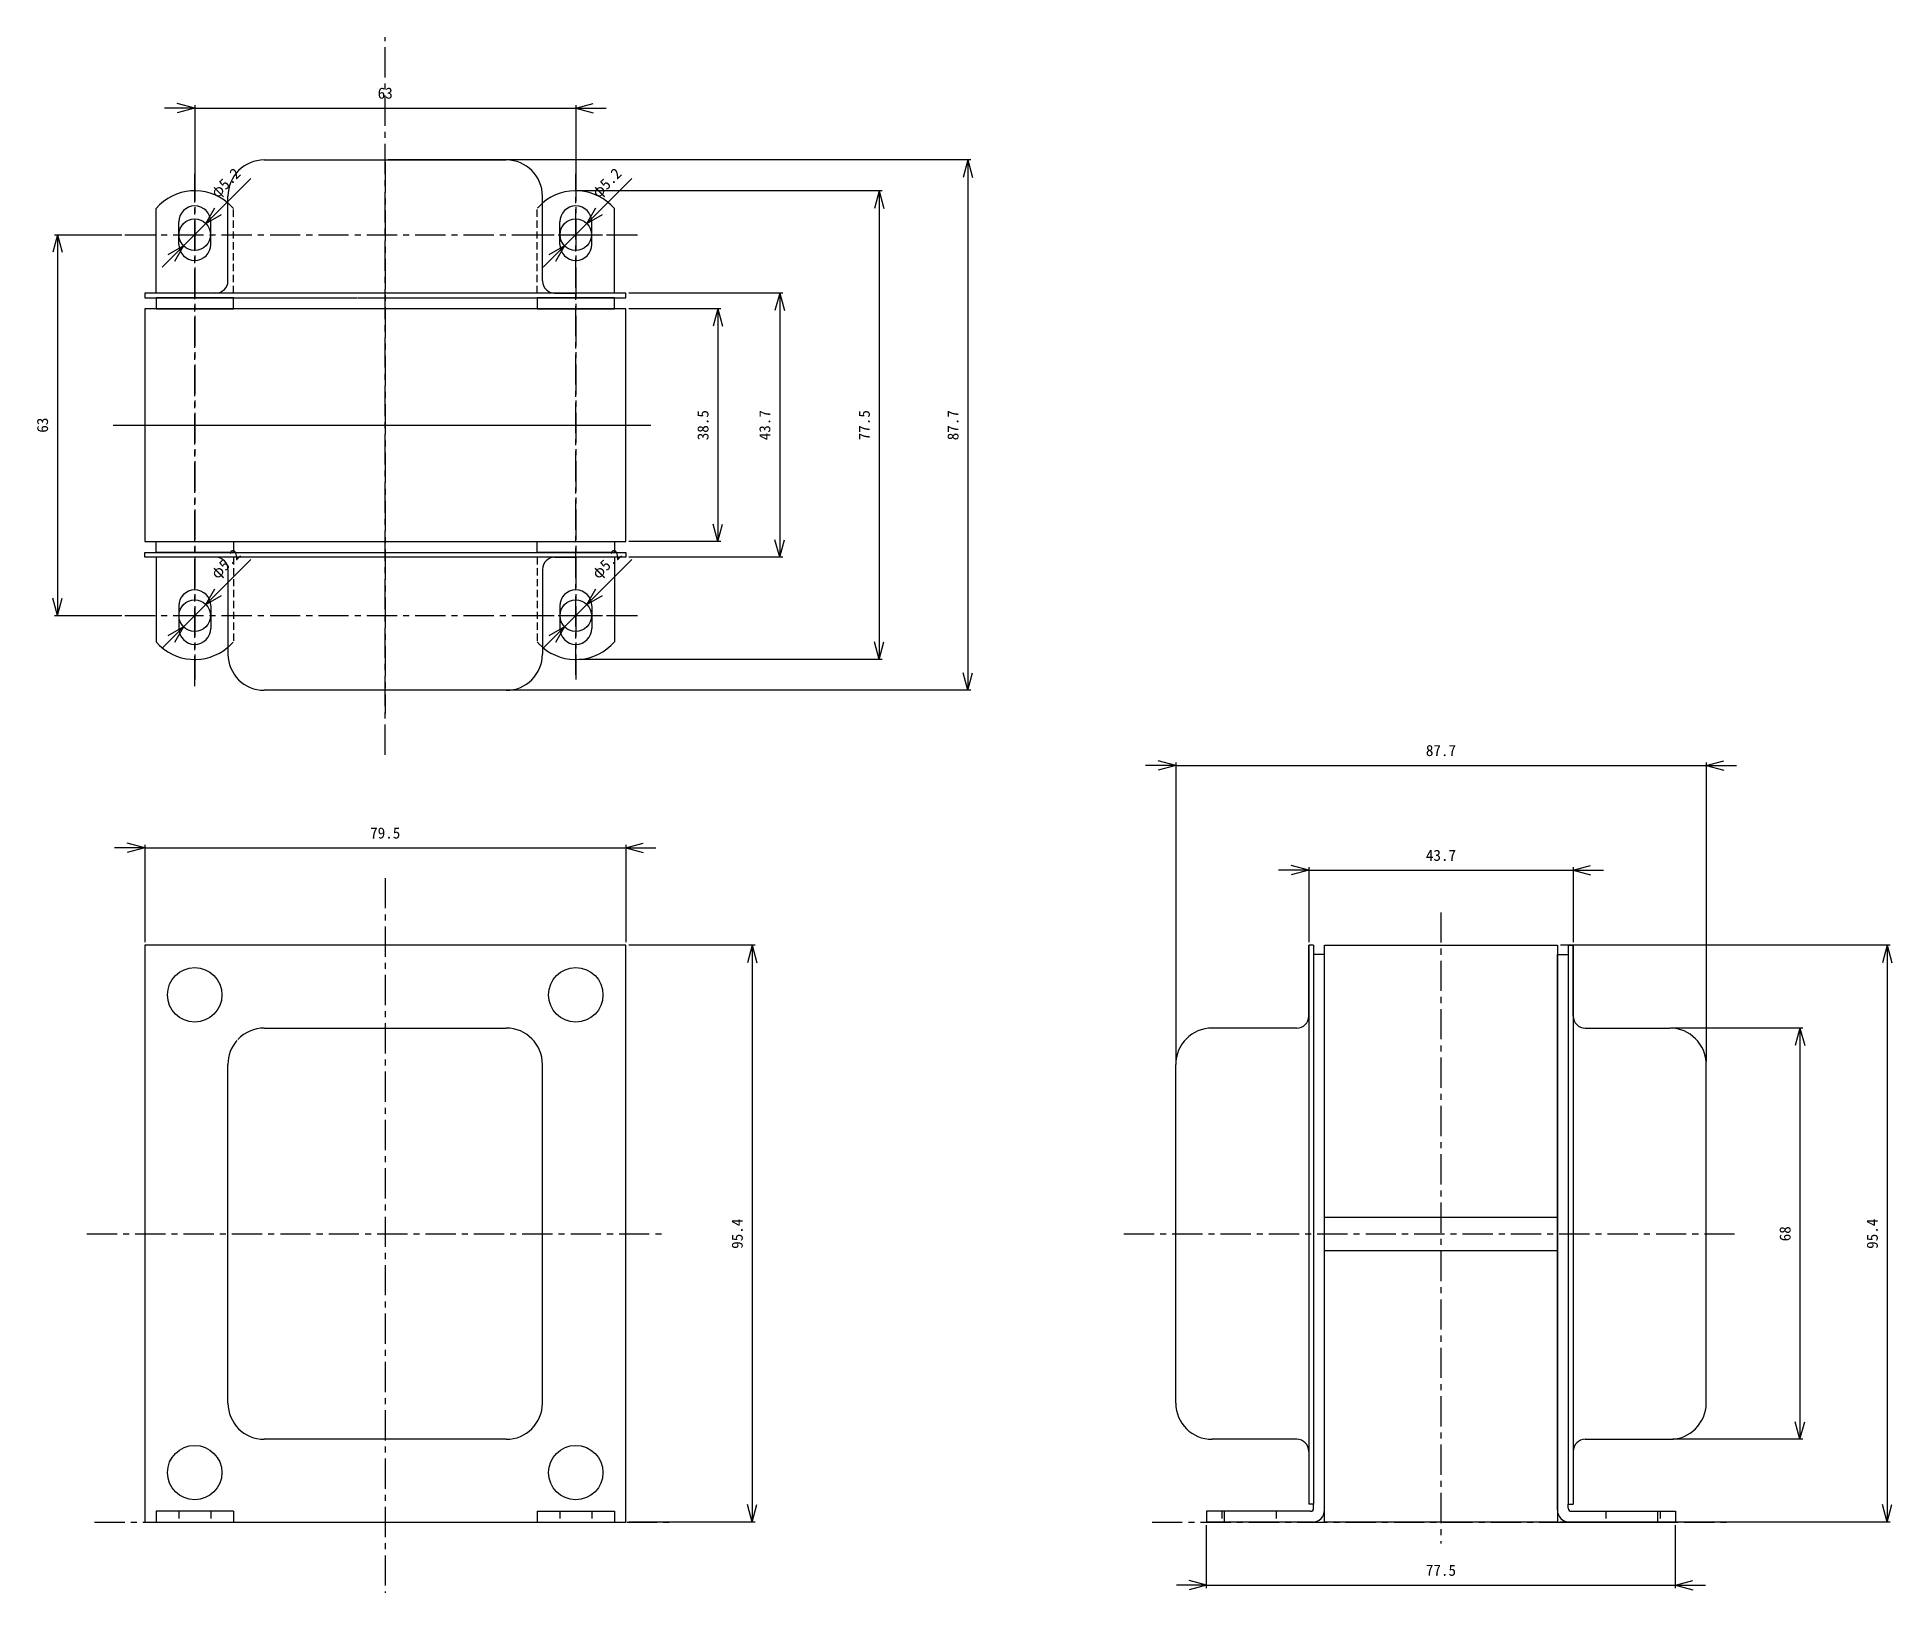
# Model space of a CAD drawing. Units: millimetres on the paper. Extents: x -153 to 154, y -123 to 134.
import ezdxf
from ezdxf.enums import TextEntityAlignment as Align

# ---------------------------------------------------------------- set-up
doc = ezdxf.new("R2010")
doc.units = ezdxf.units.MM
doc.linetypes.add('CHAIN1', pattern=[8, 5, -1, 1, -1])
doc.linetypes.add('DASHED1', pattern=[1.8, 1.2, -0.6])
for name, color, linetype in [('0-0_OUTLINE1', 3, 'Continuous'), ('0-1_LINE1', 4, 'CHAIN1'), ('0-2', 4, 'Continuous'), ('0-8_TOOLING', 3, 'Continuous'), ('0-9_TOOLING LINE', 4, 'Continuous')]:
    doc.layers.add(name, color=color, linetype=linetype)
doc.styles.add('ＭＳ ゴシック', font='')
doc.styles.get('ＭＳ ゴシック').set_extended_font_data('MS Gothic')

msp = doc.modelspace()

# ---------------------------------------------------------------- linework, layer by layer
at = {"layer": '0-0_OUTLINE1'}
for p, q in [((-114.992, 113.898), (-74.992, 113.898)), ((-120.992, 93.898), (-120.992, 107.898)), ((-68.992, 93.898), (-68.992, 107.898)), ((-132.892, 91.898), (-132.892, 105.874)), ((-57.092, 91.898), (-57.092, 105.874)), ((-129.142, 99.948), (-129.142, 103.648)), ((-123.842, 99.948), (-123.842, 103.648)), ((-66.142, 99.948), (-66.142, 103.648)), ((-60.842, 99.948), (-60.842, 103.648)), ((-122.992, 91.898), (-126.492, 91.898)), ((-99.591, 91.098), (-55.242, 91.098)), ((-66.992, 91.898), (-63.492, 91.898)), ((-55.242, 91.098), (-55.242, 91.898)), ((-55.242, 50.798), (-55.242, 89.298)), ((-134.742, 50.798), (-55.242, 50.798)), ((-134.742, 48.998), (-55.242, 48.998)), ((-132.892, 48.198), (-132.892, 34.222)), ((-122.992, 48.198), (-126.492, 48.198)), ((-120.992, 46.198), (-120.992, 32.198)), ((-68.992, 46.198), (-68.992, 32.198)), ((-66.992, 48.198), (-63.492, 48.198)), ((-57.092, 48.198), (-57.092, 34.222)), ((-55.242, 48.998), (-55.242, 48.198)), ((-129.142, 40.148), (-129.142, 36.448)), ((-123.842, 40.148), (-123.842, 36.448)), ((-66.142, 40.148), (-66.142, 36.448)), ((-60.842, 40.148), (-60.842, 36.448)), ((-74.992, 26.198), (-114.992, 26.198)), ((58.506, -15.964), (57.706, -15.964)), ((57.706, -15.964), (57.706, -108.364)), ((57.706, -27.664), (57.706, -15.964)), ((58.506, -15.964), (58.506, -108.364)), ((60.306, -17.464), (58.506, -17.464)), ((60.306, -109.364), (60.306, -15.964)), ((98.806, -17.464), (100.606, -17.464)), ((98.806, -109.364), (98.806, -17.464)), ((100.606, -15.964), (101.406, -15.964)), ((100.606, -15.964), (100.606, -108.364)), ((101.406, -15.964), (101.406, -108.364)), ((101.406, -27.664), (101.406, -15.964)), ((-114.992, -29.664), (-74.992, -29.664)), ((55.706, -29.664), (41.706, -29.664)), ((103.406, -29.664), (117.406, -29.664)), ((-120.992, -91.664), (-120.992, -35.664)), ((-68.992, -91.664), (-68.992, -35.664)), ((35.706, -91.664), (35.706, -35.664)), ((123.406, -91.664), (123.406, -35.664)), ((60.306, -60.914), (98.806, -60.914)), ((60.306, -66.414), (98.806, -66.414)), ((-74.992, -97.664), (-114.992, -97.664)), ((55.706, -97.664), (41.706, -97.664)), ((103.406, -97.664), (117.406, -97.664)), ((57.706, -99.664), (57.706, -108.364)), ((101.406, -99.664), (101.406, -108.364)), ((-120.092, -109.564), (-132.892, -109.564)), ((-132.892, -109.564), (-132.892, -111.364)), ((-120.092, -109.564), (-120.092, -111.364)), ((-69.892, -109.564), (-69.892, -111.364)), ((-69.892, -109.564), (-57.092, -109.564)), ((-57.092, -109.564), (-57.092, -111.364)), ((40.806, -109.564), (40.806, -111.364)), ((58.006, -109.564), (40.806, -109.564)), ((43.729, -109.564), (43.729, -111.364)), ((58.506, -108.364), (57.706, -108.364)), ((58.506, -109.064), (58.506, -108.364)), ((60.306, -111.364), (60.306, -108.357)), ((100.606, -108.364), (101.406, -108.364)), ((100.606, -109.064), (100.606, -108.364)), ((101.106, -109.564), (118.306, -109.564)), ((115.382, -109.564), (115.382, -111.364)), ((118.306, -109.564), (118.306, -111.364)), ((58.306, -111.364), (40.806, -111.364)), ((58.506, -111.364), (57.706, -111.364)), ((100.606, -111.364), (101.406, -111.364)), ((100.806, -111.364), (118.306, -111.364))]:
    msp.add_line(p, q, dxfattribs=at)
at = {"layer": '0-0_OUTLINE1', "linetype": 'DASHED1'}
for p, q in [((-120.092, 91.898), (-120.092, 105.874)), ((-69.892, 91.898), (-69.892, 105.874)), ((-120.092, 48.198), (-120.092, 34.222)), ((-69.892, 48.198), (-69.892, 34.222)), ((43.306, -109.564), (43.306, -111.364)), ((52.306, -109.564), (52.306, -111.364)), ((106.806, -109.564), (106.806, -111.364)), ((115.806, -109.564), (115.806, -111.364))]:
    msp.add_line(p, q, dxfattribs=at)
at = {"layer": '0-0_OUTLINE1', "color": 4, "linetype": 'DASHED1'}
for p, q in [((-129.142, -109.564), (-129.142, -111.364)), ((-123.842, -109.564), (-123.842, -111.364)), ((-66.142, -109.564), (-66.142, -111.364)), ((-60.842, -109.564), (-60.842, -111.364))]:
    msp.add_line(p, q, dxfattribs=at)
at = {"layer": '0-0_OUTLINE1'}
for points in [[(-55.242, 91.898), (-134.742, 91.898), (-134.742, 91.098), (-99.689, 91.098)], [(-55.242, 89.298), (-134.742, 89.298), (-134.742, 50.798)], [(-55.242, 48.198), (-134.742, 48.198), (-134.742, 48.998)], [(60.306, -15.964), (98.806, -15.964), (98.806, -111.364), (60.306, -111.364)]]:
    msp.add_lwpolyline(points, dxfattribs=at)
for points in [[(-132.892, 89.298), (-120.092, 89.298), (-120.092, 91.098), (-132.892, 91.098)], [(-69.892, 89.298), (-57.092, 89.298), (-57.092, 91.098), (-69.892, 91.098)], [(-132.892, 50.798), (-120.092, 50.798), (-120.092, 48.998), (-132.892, 48.998)], [(-69.892, 50.798), (-57.092, 50.798), (-57.092, 48.998), (-69.892, 48.998)], [(-134.742, -111.364), (-55.242, -111.364), (-55.242, -15.964), (-134.742, -15.964)]]:
    msp.add_lwpolyline(points, close=True, dxfattribs=at)
for centre in [(-126.492, -24.164), (-63.492, -24.164), (-126.492, -103.164), (-63.492, -103.164)]:
    msp.add_circle(centre, 4.5, dxfattribs=at)
for centre, radius, start, end in [((-114.992, 107.898), 6, 90, 180), ((-74.992, 107.898), 6, 0, 90), ((-126.492, 100.331), 8.467, 49.48807, 139.10455), ((-63.492, 100.331), 8.467, 40.89545, 130.51193), ((-126.492, 103.648), 2.65, 0, 180), ((-63.492, 103.648), 2.65, 0, 180), ((-126.492, 99.948), 2.65, 180, 0), ((-63.492, 99.948), 2.65, 180, 0), ((-122.992, 93.898), 2, 270, 0), ((-66.992, 93.898), 2, 180, 270), ((-122.992, 46.198), 2, 0, 90), ((-66.992, 46.198), 2, 90, 180), ((-126.492, 40.148), 2.65, 0, 180), ((-63.492, 40.148), 2.65, 0, 180), ((-126.492, 39.765), 8.467, 220.89545, 310.51193), ((-126.492, 36.448), 2.65, 180, 0), ((-63.492, 39.765), 8.467, 229.48807, 319.10455), ((-63.492, 36.448), 2.65, 180, 0), ((-114.992, 32.198), 6, 180, 270), ((-74.992, 32.198), 6, 270, 0), ((-114.992, -35.664), 6, 90, 136.57126), ((-74.992, -35.664), 6, 0, 90), ((41.706, -35.664), 6, 90, 180), ((55.706, -27.664), 2, 270, 0), ((103.406, -27.664), 2, 180, 270), ((117.406, -35.664), 6, 0, 90), ((-114.992, -35.664), 6, 138.76432, 180), ((-114.992, -91.664), 6, 180, 270), ((-74.992, -91.664), 6, 270, 0), ((41.706, -91.664), 6, 180, 270), ((117.406, -91.664), 6, 270, 0), ((55.706, -99.664), 2, 0, 90), ((103.406, -99.664), 2, 90, 180), ((58.006, -109.064), 0.5, 270, 0), ((58.306, -109.364), 2, 270, 0), ((100.806, -109.364), 2, 180, 270), ((101.106, -109.064), 0.5, 180, 270)]:
    msp.add_arc(centre, radius, start, end, dxfattribs=at)
at = {"layer": '0-0_OUTLINE1', "linetype": 'DASHED1'}
for centre, start, end in [((-126.492, 100.331), 40.89545, 49.40801), ((-63.492, 100.331), 130.51193, 139.10455), ((-126.492, 39.765), 310.51193, 319.10455), ((-63.492, 39.765), 220.89545, 229.40801)]:
    msp.add_arc(centre, 8.467, start, end, dxfattribs=at)
at = {"layer": '0-1_LINE1'}
for p, q in [((-94.992, 15.556), (-94.992, 134.222)), ((-126.492, 26.859), (-126.492, 111.601)), ((-63.492, 28.745), (-63.492, 111.601)), ((-138.046, 101.548), (-117.622, 101.548)), ((-72.429, 101.548), (-53.309, 101.548)), ((-139.95, 70.048), (-51.108, 70.048)), ((-138.046, 38.548), (-117.622, 38.548)), ((-72.429, 38.548), (-53.309, 38.548)), ((-94.992, -4.85), (-94.992, -123.064)), ((79.556, -10.518), (79.556, -114.88)), ((-144.335, -63.664), (-49.333, -63.664)), ((27.111, -63.664), (128.748, -63.664)), ((-143.057, -111.364), (-47.074, -111.364)), ((31.79, -111.364), (127.162, -111.364))]:
    msp.add_line(p, q, dxfattribs=at)
at = {"layer": '0-2'}
for p, q in [((-126.492, 122.49), (-129.39, 123.267)), ((-126.492, 122.99), (-126.492, 112.101)), ((-63.492, 122.49), (-60.594, 123.267)), ((-63.492, 122.99), (-63.492, 112.101)), ((-126.492, 122.49), (-131.492, 122.49)), ((-126.492, 122.49), (-129.39, 121.714)), ((-126.492, 122.49), (-63.492, 122.49)), ((-63.492, 122.49), (-58.492, 122.49)), ((-63.492, 122.49), (-60.594, 121.714)), ((1.833, 113.898), (-94.492, 113.898)), ((1.333, 113.898), (0.557, 111)), ((1.333, 113.898), (1.333, 26.198)), ((1.333, 113.898), (2.11, 111)), ((-12.833, 108.798), (-62.992, 108.798)), ((-13.333, 108.798), (-14.11, 105.9)), ((-13.333, 108.798), (-13.333, 31.298)), ((-13.333, 108.798), (-12.557, 105.9)), ((-149.194, 101.548), (-149.971, 98.65)), ((-149.694, 101.548), (-138.546, 101.548)), ((-149.194, 101.548), (-149.194, 38.548)), ((-149.194, 101.548), (-148.418, 98.65)), ((-29.278, 91.898), (-54.742, 91.898)), ((-39.5, 89.298), (-54.742, 89.298)), ((-40, 89.298), (-40.776, 86.4)), ((-40, 89.298), (-40, 50.798)), ((-40, 89.298), (-39.224, 86.4)), ((-29.778, 91.898), (-30.554, 89)), ((-29.778, 91.898), (-29.778, 48.198)), ((-29.778, 91.898), (-29.001, 89)), ((-40, 50.798), (-40.776, 53.696)), ((-40, 50.798), (-39.224, 53.696)), ((-39.5, 50.798), (-54.742, 50.798)), ((-29.778, 48.198), (-30.554, 51.096)), ((-29.778, 48.198), (-29.001, 51.096)), ((-29.278, 48.198), (-54.742, 48.198)), ((-149.194, 38.548), (-149.971, 41.446)), ((-149.194, 38.548), (-148.418, 41.446)), ((-149.694, 38.548), (-138.546, 38.548)), ((-13.333, 31.298), (-14.11, 34.196)), ((-13.333, 31.298), (-12.557, 34.196)), ((-12.833, 31.298), (-62.992, 31.298)), ((1.333, 26.198), (0.557, 29.096)), ((1.333, 26.198), (2.11, 29.096)), ((1.833, 26.198), (-94.492, 26.198)), ((35.706, 13.778), (30.706, 13.778)), ((35.706, 13.778), (32.808, 14.554)), ((35.706, 13.778), (32.808, 13.001)), ((35.706, 14.278), (35.706, -35.164)), ((35.706, 13.778), (123.406, 13.778)), ((123.406, 13.778), (126.303, 14.554)), ((123.406, 14.278), (123.406, -35.164)), ((123.406, 13.778), (128.406, 13.778)), ((123.406, 13.778), (126.303, 13.001)), ((-134.742, 0.136), (-139.742, 0.136)), ((-134.742, 0.136), (-137.64, 0.913)), ((-134.742, 0.136), (-137.64, -0.64)), ((-134.742, 0.636), (-134.742, -15.464)), ((-134.742, 0.136), (-55.242, 0.136)), ((-55.242, 0.136), (-52.344, 0.913)), ((-55.242, 0.636), (-55.242, -15.464)), ((-55.242, 0.136), (-50.242, 0.136)), ((-55.242, 0.136), (-52.344, -0.64)), ((57.706, -3.556), (54.808, -2.779)), ((57.706, -3.056), (57.706, -15.464)), ((101.406, -3.556), (104.303, -2.779)), ((101.406, -3.056), (101.406, -15.464)), ((57.706, -3.556), (52.706, -3.556)), ((57.706, -3.556), (54.808, -4.332)), ((57.706, -3.556), (101.406, -3.556)), ((101.406, -3.556), (106.406, -3.556)), ((101.406, -3.556), (104.303, -4.332)), ((-33.835, -15.964), (-54.742, -15.964)), ((-34.335, -15.964), (-35.111, -18.861)), ((-34.335, -15.964), (-34.335, -111.364)), ((-34.335, -15.964), (-33.558, -18.861)), ((153.833, -15.964), (99.306, -15.964)), ((153.333, -15.964), (152.557, -18.861)), ((153.333, -15.964), (153.333, -111.364)), ((153.333, -15.964), (154.11, -18.861)), ((139.41, -29.664), (117.906, -29.664)), ((138.91, -29.664), (138.134, -32.561)), ((138.91, -29.664), (138.91, -97.664)), ((138.91, -29.664), (139.687, -32.561)), ((138.91, -97.664), (138.134, -94.766)), ((138.91, -97.664), (139.687, -94.766)), ((139.41, -97.664), (117.906, -97.664)), ((-34.335, -111.364), (-35.111, -108.466)), ((-34.335, -111.364), (-33.558, -108.466)), ((153.333, -111.364), (152.557, -108.466)), ((153.333, -111.364), (154.11, -108.466)), ((-33.835, -111.364), (-54.742, -111.364)), ((40.806, -122.278), (40.806, -111.864)), ((153.833, -111.364), (99.306, -111.364)), ((118.306, -122.278), (118.306, -111.864)), ((40.806, -121.778), (35.806, -121.778)), ((40.806, -121.778), (37.908, -121.001)), ((40.806, -121.778), (37.908, -122.554)), ((40.806, -121.778), (118.306, -121.778)), ((118.306, -121.778), (121.203, -121.001)), ((118.306, -121.778), (123.306, -121.778)), ((118.306, -121.778), (121.203, -122.554))]:
    msp.add_line(p, q, dxfattribs=at)
at = {"layer": '0-8_TOOLING'}
for centre in [(-126.492, 101.548), (-63.492, 101.548), (-126.492, 38.548), (-63.492, 38.548)]:
    msp.add_circle(centre, 2.6, dxfattribs=at)
at = {"layer": '0-9_TOOLING LINE'}
for p, q in [((-126.492, 122.49), (-129.39, 123.267)), ((-126.492, 122.99), (-126.492, 112.101)), ((-63.492, 122.49), (-60.594, 123.267)), ((-63.492, 122.99), (-63.492, 112.101)), ((-126.492, 122.49), (-131.492, 122.49)), ((-126.492, 122.49), (-129.39, 121.714)), ((-126.492, 122.49), (-63.492, 122.49)), ((-63.492, 122.49), (-58.492, 122.49)), ((-63.492, 122.49), (-60.594, 121.714)), ((-124.653, 103.386), (-117.229, 110.811)), ((-61.653, 103.386), (-54.229, 110.811)), ((-124.653, 103.386), (-123.153, 105.984)), ((-124.653, 103.386), (-122.055, 104.886)), ((-61.653, 103.386), (-60.153, 105.984)), ((-61.653, 103.386), (-59.055, 104.886)), ((-149.194, 101.548), (-149.971, 98.65)), ((-149.694, 101.548), (-138.546, 101.548)), ((-149.194, 101.548), (-149.194, 38.548)), ((-149.194, 101.548), (-148.418, 98.65)), ((-128.33, 99.709), (-124.653, 103.386)), ((-65.33, 99.709), (-61.653, 103.386)), ((-128.33, 99.709), (-130.928, 98.209)), ((-65.33, 99.709), (-67.928, 98.209)), ((-124.653, 40.386), (-117.229, 47.811)), ((-61.653, 40.386), (-54.229, 47.811)), ((-124.653, 40.386), (-123.153, 42.984)), ((-61.653, 40.386), (-60.153, 42.984)), ((-149.194, 38.548), (-149.971, 41.446)), ((-149.194, 38.548), (-148.418, 41.446)), ((-128.33, 36.709), (-124.653, 40.386)), ((-124.653, 40.386), (-122.055, 41.886)), ((-65.33, 36.709), (-61.653, 40.386)), ((-61.653, 40.386), (-59.055, 41.886)), ((-149.694, 38.548), (-138.546, 38.548)), ((-128.33, 36.709), (-130.928, 35.209)), ((-65.33, 36.709), (-67.928, 35.209))]:
    msp.add_line(p, q, dxfattribs=at)
at = {"layer": '0-9_TOOLING LINE', "linetype": 'CHAIN1'}
for p, q in [((-94.992, 113.532), (-94.992, 22.364)), ((-126.492, 112.101), (-126.492, 28.014)), ((-63.492, 112.101), (-63.492, 28.014)), ((-138.046, 101.548), (-55.671, 101.548)), ((-136.865, 70.048), (-51.127, 70.048)), ((-138.046, 38.548), (-55.671, 38.548))]:
    msp.add_line(p, q, dxfattribs=at)
at = {"layer": '0-9_TOOLING LINE'}
for points in [[(-131.866, 96.174), (-128.33, 99.709), (-129.83, 97.111)], [(-68.866, 96.174), (-65.33, 99.709), (-66.83, 97.111)], [(-131.866, 33.174), (-128.33, 36.709), (-129.83, 34.111)], [(-68.866, 33.174), (-65.33, 36.709), (-66.83, 34.111)]]:
    msp.add_lwpolyline(points, dxfattribs=at)

# ---------------------------------------------------------------- texts
at = {"layer": '0-2', "style": 'ＭＳ ゴシック'}
for s, p in [('63', (-96.242, 123.49)), ('87.7', (77.056, 14.778)), ('79.5', (-97.492, 1.136)), ('43.7', (77.056, -2.556)), ('77.5', (77.056, -120.778))]:
    msp.add_text(s, height=1.833, dxfattribs=at).set_placement(p, align=Align.BOTTOM_LEFT)
for s, p in [('63', (-150.194, 68.798)), ('38.5', (-41, 67.548)), ('43.7', (-30.778, 67.548)), ('77.5', (-14.333, 67.548)), ('87.7', (0.333, 67.548)), ('95.4', (-35.335, -66.164)), ('95.4', (152.333, -66.164)), ('68', (137.91, -64.914))]:
    msp.add_text(s, height=1.833, rotation=90, dxfattribs=at).set_placement(p, align=Align.BOTTOM_LEFT)
at = {"layer": '0-9_TOOLING LINE', "style": 'ＭＳ ゴシック'}
msp.add_text('63', height=1.833, dxfattribs=at).set_placement((-96.242, 123.49), align=Align.BOTTOM_LEFT)
for s, rotation, p in [('φ5.2', 45, (-122.355, 107.099)), ('φ5.2', 45, (-59.355, 107.099)), ('63', 90, (-150.194, 68.798)), ('φ5.2', 45, (-122.355, 44.099)), ('φ5.2', 45, (-59.355, 44.099))]:
    msp.add_text(s, height=1.833, rotation=rotation, dxfattribs=at).set_placement(p, align=Align.BOTTOM_LEFT)

doc.saveas('drawing.dxf')
